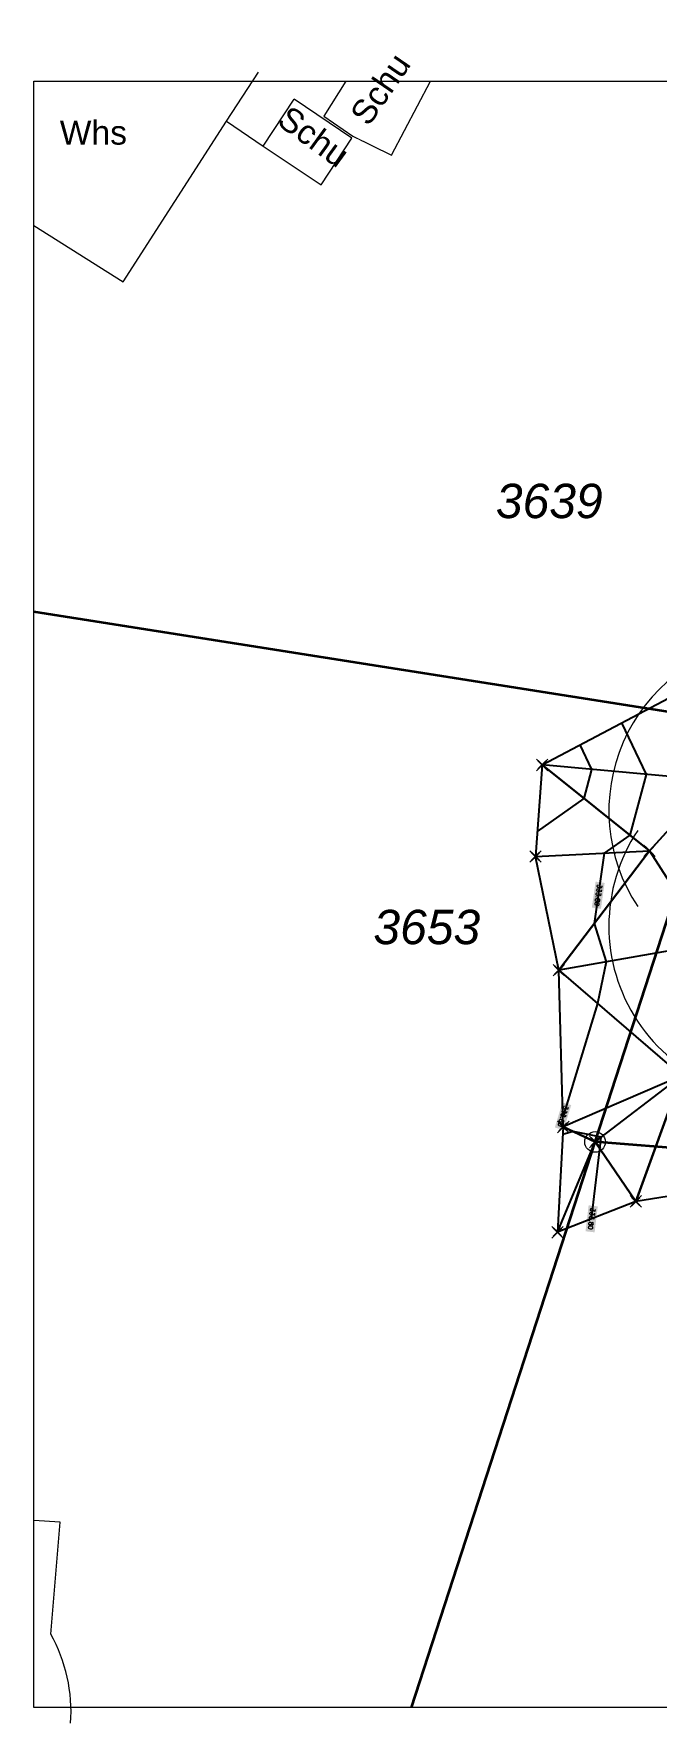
# Model space of a CAD drawing. Header units: metres. Extents: x -22.6 to 57.2, y -21.5 to 52.5.
# Drawn here: x -22.6 to 4.6, y -21.2 to 52.5 of the extents above; entities that cross this region are included whole.
import ezdxf
from ezdxf.enums import TextEntityAlignment as Align

# ---------------------------------------------------------------- set-up
doc = ezdxf.new("R2010")
doc.units = ezdxf.units.M
for name, pattern in [('1600.2028', [0]), ('1600.2505', [0]), ('1600.2507', [0]), ('AUSGEZOGEN', [0])]:
    doc.linetypes.add(name, pattern=pattern)
doc.layers.get('0').update_dxf_attribs({"color": 1, "linetype": 'CONTINUOUS'})
for name, color, linetype in [('$P_INF_FL', 7, 'AUSGEZOGEN'), ('$P_INF_H', 7, 'AUSGEZOGEN'), ('$P_INF_NR', 7, 'AUSGEZOGEN'), ('$P_INF_X', 7, 'AUSGEZOGEN'), ('$PKT_0', 7, 'CONTINUOUS'), ('DGM', 7, 'CONTINUOUS'), ('DGM_HOEHEN', 34, 'CONTINUOUS'), ('DGM_HOEHEN_TEXT', 7, 'CONTINUOUS')]:
    doc.layers.add(name, color=color, linetype=linetype)
for name, color, linetype, lineweight in [('aussparen', 1, 'CONTINUOUS', 18), ('Flurstücke_Grenzpunkte', 255, 'CONTINUOUS', 0), ('Gebäude', 255, 'CONTINUOUS', 0), ('Geländepunkt', 7, 'CONTINUOUS', 18), ('Laubbaum 25m', 7, 'CONTINUOUS', 18), ('Migrationsobjekte', 7, 'CONTINUOUS', 18), ('Verkehr', 255, 'CONTINUOUS', 0)]:
    doc.layers.add(name, color=color, linetype=linetype, lineweight=lineweight)
doc.styles.add('Flurstücksnummer - K 10 700', font='Arial Italic.ttf')
doc.styles.add('Gebäudefunktion (nur BW)', font='Arial.ttf')
doc.styles.add('SIMPLEX', font='SIMPLEX')

# ---------------------------------------------------------------- blocks, each defined once
blk = doc.blocks.new('Grenzpunkt mit Abmarkung (Marke)')
at = {"color": 0, "lineweight": -2}
blk.add_circle((0, 0), 0.5, dxfattribs=at)
blk = doc.blocks.new('139', base_point=(0, -0.001756))
at = {"color": 0, "lineweight": -2}
for centre, radius, start, end in [((0, 0.198947), 0.301054, 23.556964, 156.444075), ((-0.175614, 0.098595), 0.301054, 99.378072, 213.597998), ((0.175614, 0.098595), 0.301054, 340.504019, 100.603046), ((-0.175615, -0.102107), 0.301054, 146.376033, 280.600999), ((0.175615, -0.102107), 0.301054, 259.398891, 33.623991), ((0, -0.001756), 0.025088, 90.001142, 179.997716), ((0, -0.001756), 0.025088, 0.002284, 89.998858), ((0, -0.001756), 0.025088, 180.001142, 269.998858), ((0, -0.001756), 0.025088, 270.001142, 359.998858), ((0, -0.198946), 0.301054, 221.698008, 318.301992)]:
    blk.add_arc(centre, radius, start, end, dxfattribs=at)
blk = doc.blocks.new('34')
at = {"color": 0, "lineweight": -2}
for p, q in [((-0.5, 0.5), (0.5, -0.5)), ((-0.5, -0.5), (0.5, 0.5))]:
    blk.add_line(p, q, dxfattribs=at)
blk = doc.blocks.new('PKT_0')
for p, q in [((-0.35, -0.35), (0.35, 0.35)), ((0.35, -0.35), (-0.35, 0.35))]:
    blk.add_line(p, q)
at = {"layer": '$P_INF_FL'}
blk.add_attdef('CODE', text='', height=0.8, dxfattribs=at).set_placement((0, 1.7), align=Align.CENTER)
at = {"layer": '$P_INF_H'}
blk.add_attdef('H', text='', height=0.8, dxfattribs=at).set_placement((0, -1.4), align=Align.CENTER)
at = {"layer": '$P_INF_NR'}
blk.add_attdef('NR', text='', height=0.8, dxfattribs=at).set_placement((0, 0.7), align=Align.CENTER)
at = {"layer": '$P_INF_X'}
blk.add_attdef('X', text='', height=0.8, dxfattribs=at).set_placement((-0.9, -0.4), align=Align.RIGHT)
blk.add_attdef('Y', (0.7, -0.4), '', height=0.8, dxfattribs=at)

msp = doc.modelspace()

# ---------------------------------------------------------------- linework, layer by layer
at = {"layer": 'aussparen', "linetype": 'ByBlock', "elevation": 6.749}
msp.add_lwpolyline([(7.411, 2.194), (3.667, 1.599), (0.25, 0.25), (0.503, 4.847), (0.307, 11.691), (-0.711, 16.647), (-0.421, 20.641), (6.689, 24.406)], dxfattribs=at)
at = {"layer": 'DGM', "color": 0, "linetype": 'ByBlock'}
for points in [[(6.689, 24.406, 0.454), (7.062, 19.964, 0.299), (-0.421, 20.641, -0.332)], [(-0.421, 20.641, -0.332), (-0.711, 16.647, -0.08), (4.264, 16.895, 0.137)], [(7.062, 19.964, 0.299), (-0.421, 20.641, -0.332), (4.264, 16.895, 0.137)], [(7.062, 19.964, 0.299), (4.264, 16.895, 0.137), (6.87, 12.83, 0.171)], [(-0.711, 16.647, -0.08), (4.264, 16.895, 0.137), (0.307, 11.691, -0.004)], [(4.264, 16.895, 0.137), (6.87, 12.83, 0.171), (0.307, 11.691, -0.004)], [(6.87, 12.83, 0.171), (0.307, 11.691, -0.004), (5.667, 7.071, 0.17)], [(0.307, 11.691, -0.004), (5.667, 7.071, 0.17), (0.503, 4.847, 0.055)], [(5.667, 7.071, 0.17), (0.503, 4.847, 0.055), (1.89, 4.192, 0.042)], [(5.667, 7.071, 0.17), (3.667, 1.599, 0.117), (1.89, 4.192, 0.042)], [(5.667, 7.071, 0.17), (7.411, 2.194, 0.187), (3.667, 1.599, 0.117)], [(0.503, 4.847, 0.055), (0.25, 0.25), (1.89, 4.192, 0.042)], [(3.667, 1.599, 0.117), (0.25, 0.25), (1.89, 4.192, 0.042)]]:
    msp.add_3dface(points, dxfattribs=at)
at = {"layer": 'DGM_HOEHEN', "color": 44, "linetype": 'ByBlock'}
for points, elevation in [([(3.044, 22.475), (4.121, 20.23), (3.405, 17.582), (2.292, 16.797), (1.85, 13.721), (2.369, 12.049), (2.001, 10.231), (0.49, 5.311)], 0.051), ([(-0.631, 17.74), (1.407, 19.179), (1.749, 20.445), (1.234, 21.517)], -0.149), ([(1.739, 0.838), (2.103, 3.881), (2.156, 4.394), (0.93, 4.646), (0.485, 4.513)], 0.051)]:
    msp.add_lwpolyline(points, dxfattribs=dict(at, elevation=elevation))
at = {"layer": 'Flurstücke_Grenzpunkte', "color": 7, "linetype": '1600.2028', "lineweight": 35}
for p, q in [((7.834, 22.516, 0.505), (-22.608, 27.316, 0.505)), ((1.89, 4.192, 0.042), (7.834, 22.516, 0.505)), ((-6.125, -20.484, 0.042), (1.89, 4.192, 0.042)), ((31.444, 1.905, 7.076), (1.89, 4.192, 0.042))]:
    msp.add_line(p, q, dxfattribs=at)
at = {"layer": 'Gebäude', "color": 7, "linetype": '1600.2505', "lineweight": 18}
for p, q in [((-22.608, 44.186, 0.042), (-18.707, 41.725, 0.042)), ((-21.452, -12.398, 0.042), (-22.608, -12.32, 0.042)), ((-21.861, -17.279, 0.042), (-21.452, -12.398, 0.042))]:
    msp.add_line(p, q, dxfattribs=at)
msp.add_arc((-28.009, -20.68, 0.042), 7.026, 355.99422, 28.94813, dxfattribs=at)

# ---------------------------------------------------------------- block references
at = {"layer": '$PKT_0', "linetype": 'ByBlock', "xscale": 0.5, "yscale": 0.5, "zscale": 0.5}
for p in [(-0.421, 20.641, -0.332), (4.264, 16.895, 0.137), (-0.711, 16.647, -0.08), (0.307, 11.691, -0.004), (0.503, 4.847, 0.055), (1.89, 4.192, 0.042), (3.667, 1.599, 0.117), (0.25, 0.25)]:
    msp.add_blockref('PKT_0', p, dxfattribs=at)
at = {"layer": 'Flurstücke_Grenzpunkte', "color": 1, "lineweight": 18, "xscale": 0.9, "yscale": 0.9, "zscale": 0.9}
msp.add_blockref('Grenzpunkt mit Abmarkung (Marke)', (1.89, 4.192, 0.042), dxfattribs=at)
at = {"layer": 'Geländepunkt', "color": 53, "lineweight": 18, "true_color": 0xdbc03c, "xscale": 0.5, "yscale": 0.5, "zscale": 0.5}
for p in [(-0.421, 20.641, -0.332), (4.264, 16.895, 0.137), (-0.711, 16.647, -0.08), (0.307, 11.691, -0.004), (0.503, 4.847, 0.055), (1.89, 4.192, 0.042), (3.667, 1.599, 0.117), (0.25, 0.25)]:
    msp.add_blockref('34', p, dxfattribs=at)
at = {"layer": 'Laubbaum 25m', "color": 3, "lineweight": 18, "xscale": 25, "yscale": 25, "zscale": 25}
msp.add_blockref('139', (14.408, 16.123, 2.458), dxfattribs=at)

# ---------------------------------------------------------------- texts
at = {"layer": 'DGM_HOEHEN_TEXT', "color": 44, "linetype": 'ByBlock', "char_height": 0.2, "attachment_point": 5, "style": 'SIMPLEX', "bg_fill": 1, "box_fill_scale": 1.5, "bg_fill_color": 7, "bg_fill_true_color": 16777215, "bg_fill_transparency": 0}
for insert, rotation in [((2.028, 14.956, -1.289), 261.81873), ((0.49, 5.311, -1.289), 252.92628), ((1.739, 0.838, -1.289), 263.18069)]:
    msp.add_mtext('333.80', dxfattribs=dict(at, insert=insert, rotation=rotation))
at = {"layer": 'Flurstücke_Grenzpunkte', "color": 7, "lineweight": 18, "char_height": 1.5, "attachment_point": 5, "rotation": 0.00905, "line_spacing_factor": 0.69, "style": 'Flurstücksnummer - K 10 700', "bg_fill": 2}
for s, insert in [('3639', (-0.11, 32.15, 0.042)), ('3653', (-5.456, 13.56, 0.042))]:
    msp.add_mtext(s, dxfattribs=dict(at, insert=insert))
at = {"layer": 'Gebäude', "color": 7, "lineweight": 18, "char_height": 1.05, "attachment_point": 5, "line_spacing_factor": 0.69, "style": 'Gebäudefunktion (nur BW)', "bg_fill": 2}
for s, insert, rotation in [('Schu', (-10.393, 48.056, 0.042), 324.00391), ('Whs', (-20.008, 48.227, 0.042), 0.00905)]:
    msp.add_mtext(s, dxfattribs=dict(at, insert=insert, rotation=rotation))

# ---------------------------------------------------------------- next in the draw order: linework, layer by layer
at = {"layer": 'Gebäude', "color": 7, "linetype": '1600.2505', "lineweight": 18}
for p, q in [((-12.594, 47.646, 0.042), (-11.244, 49.697, 0.042)), ((-18.707, 41.725, 0.042), (-14.195, 48.727, 0.042)), ((-14.195, 48.727, 0.042), (-12.594, 47.646, 0.042)), ((-12.594, 47.646, 0.042), (-10.063, 45.955, 0.042))]:
    msp.add_line(p, q, dxfattribs=at)
at = {"layer": 'Migrationsobjekte', "color": 7, "linetype": '1600.2507', "lineweight": 18}
msp.add_line((-14.195, 48.727, 0.042), (-12.804, 50.877, 0.042), dxfattribs=at)

# ---------------------------------------------------------------- next in the draw order: texts
at = {"layer": 'Gebäude', "color": 7, "lineweight": 18, "insert": (-7.479, 50.135, 0.042), "char_height": 1.05, "attachment_point": 5, "rotation": 55.59499, "line_spacing_factor": 0.69, "style": 'Gebäudefunktion (nur BW)', "bg_fill": 2}
msp.add_mtext('Schu', dxfattribs=at)

# ---------------------------------------------------------------- next in the draw order: linework, layer by layer
at = {"layer": 'Gebäude', "color": 7, "linetype": '1600.2505', "lineweight": 18}
for p, q in [((-8.99, 50.472, 0.042), (-9.953, 48.946, 0.042)), ((-6.992, 47.245, 0.042), (-5.292, 50.472, 0.042)), ((-8.733, 47.996, 0.042), (-11.244, 49.697, 0.042)), ((-9.953, 48.946, 0.042), (-8.683, 48.076, 0.042)), ((-10.063, 45.955, 0.042), (-8.733, 47.996, 0.042)), ((-8.683, 48.076, 0.042), (-6.992, 47.245, 0.042))]:
    msp.add_line(p, q, dxfattribs=at)
at = {"layer": 'Verkehr', "color": 44, "linetype": 'ByBlock'}
msp.add_lwpolyline([(-22.608, 50.472), (55.086, 50.472), (55.086, -20.484), (-22.608, -20.484)], close=True, dxfattribs=at)

doc.saveas('drawing.dxf')
